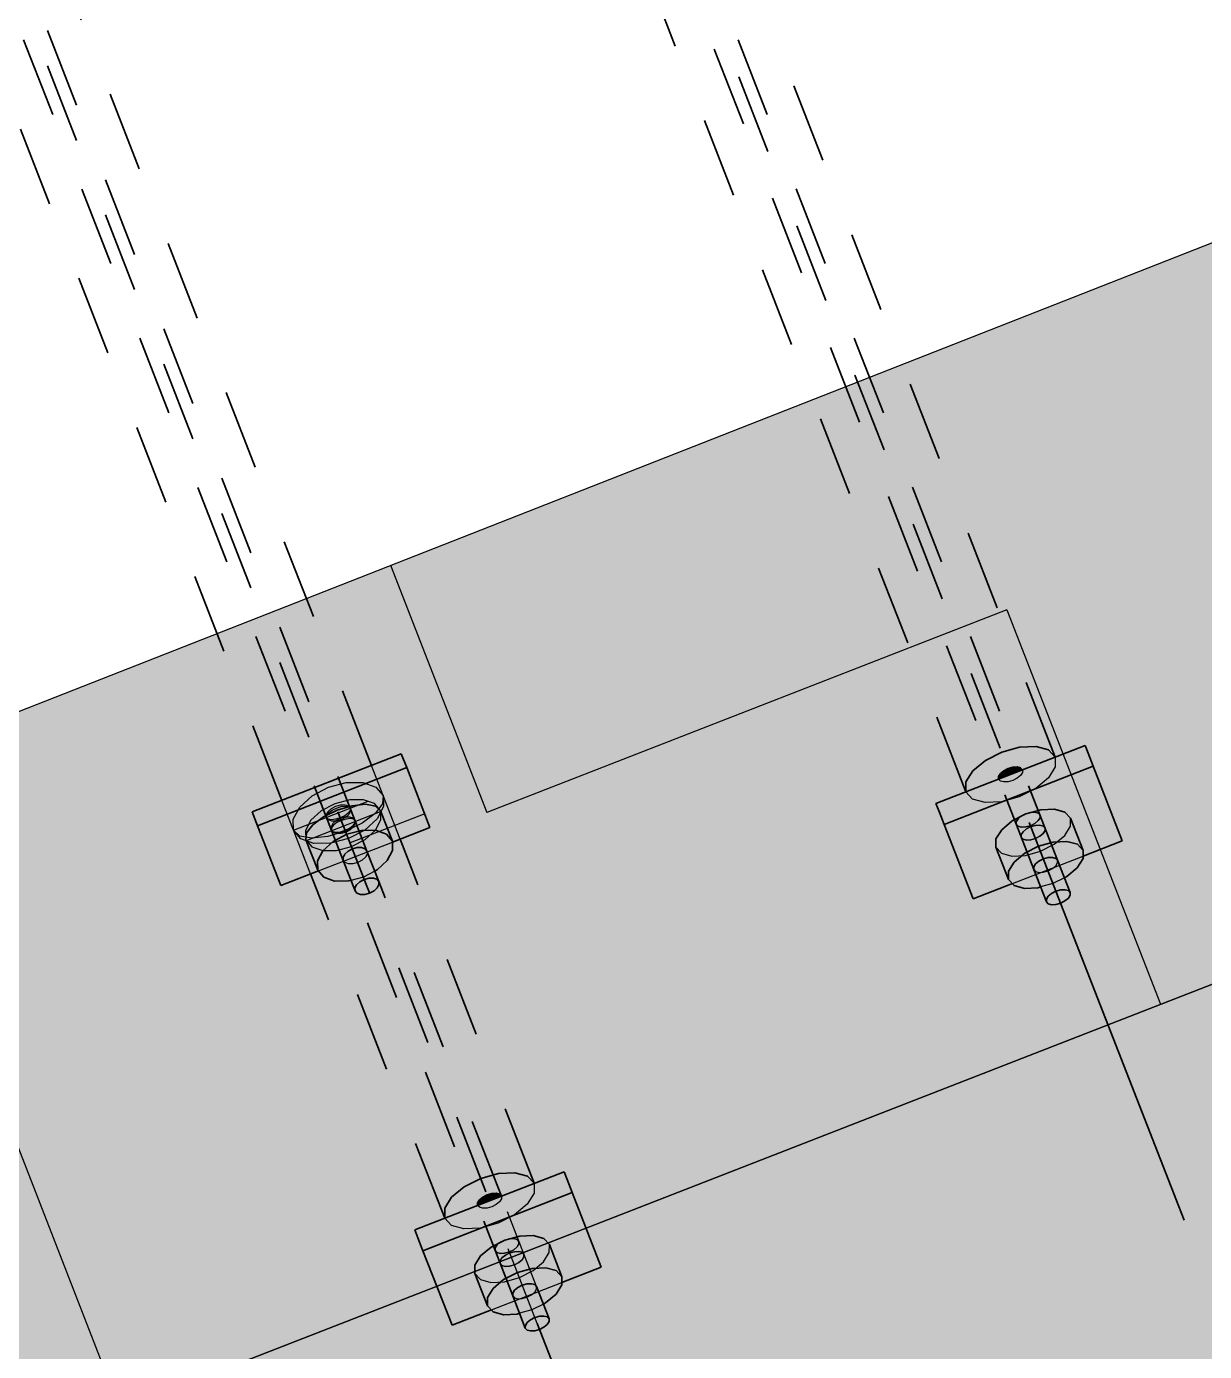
# Model space of a CAD drawing. Header units: metres. Extents: x 2688466 to 2688595, y 1221626 to 1221756.
# Drawn here: x 2688553.091 to 2688554.563, y 1221699.292 to 1221700.947 of the extents above; entities that cross this region are included whole.
import ezdxf

# ---------------------------------------------------------------- set-up
doc = ezdxf.new("R2010")
doc.units = ezdxf.units.M
doc.linetypes.add('AUSGEZOGEN', pattern=[0])
doc.linetypes.add('VERDECKT2_S2', pattern=[0.15, 0.1, -0.05])
for name, color, linetype, lineweight in [('Beton Ansicht', 7, 'AUSGEZOGEN', 35), ('Schnittbeschriftung', 7, 'AUSGEZOGEN', 50), ('Standard', 7, 'AUSGEZOGEN', 13)]:
    doc.layers.add(name, color=color, linetype=linetype, lineweight=lineweight)

msp = doc.modelspace()

# ---------------------------------------------------------------- hatches: boundary and pattern name
at = {"layer": 'Beton Ansicht', "linetype": 'AUSGEZOGEN', "lineweight": 13, "transparency": 33554687}
for color, points in [(6, [(2688554.4179, 1221700.0393), (2688554.414, 1221700.0492), (2688554.2276, 1221699.9766), (2688554.2315, 1221699.9667)]), (6, [(2688553.3732, 1221699.966), (2688553.3799, 1221699.9489), (2688553.5663, 1221700.0215), (2688553.5596, 1221700.0386)]), (6, [(2688554.2315, 1221699.9667), (2688554.2378, 1221699.9505), (2688554.4242, 1221700.0231), (2688554.4179, 1221700.0393)]), (6, [(2688553.3799, 1221699.9489), (2688553.4091, 1221699.874), (2688553.456, 1221699.8923), (2688553.4552, 1221699.8933), (2688553.4405, 1221699.9311), (2688553.4412, 1221699.9398), (2688553.4489, 1221699.9499), (2688553.4624, 1221699.96), (2688553.4796, 1221699.9684), (2688553.498, 1221699.9738), (2688553.5148, 1221699.9756), (2688553.5273, 1221699.9733), (2688553.5337, 1221699.9674), (2688553.5484, 1221699.9295), (2688553.5485, 1221699.9283), (2688553.5954, 1221699.9466), (2688553.5663, 1221700.0215)]), (6, [(2688554.2378, 1221699.9505), (2688554.2741, 1221699.8574), (2688554.3232, 1221699.8765), (2688554.3182, 1221699.8817), (2688554.3025, 1221699.9221), (2688554.3026, 1221699.9324), (2688554.3098, 1221699.9439), (2688554.3229, 1221699.9548), (2688554.34, 1221699.9635), (2688554.3586, 1221699.9687), (2688554.3756, 1221699.9695), (2688554.3887, 1221699.9659), (2688554.3957, 1221699.9584), (2688554.4114, 1221699.918), (2688554.4114, 1221699.9108), (2688554.4604, 1221699.9299), (2688554.4242, 1221700.0231)]), (5, [(2688554.3082, 1221700.014), (2688554.3059, 1221700.0104), (2688554.3071, 1221700.0075), (2688554.3103, 1221700.0088)]), (5, [(2688554.3124, 1221700.0175), (2688554.3082, 1221700.014), (2688554.3103, 1221700.0088), (2688554.3151, 1221700.0107)]), (5, [(2688554.3179, 1221700.0203), (2688554.3124, 1221700.0175), (2688554.3151, 1221700.0107), (2688554.3208, 1221700.0129)]), (5, [(2688554.3239, 1221700.022), (2688554.3179, 1221700.0203), (2688554.3208, 1221700.0129), (2688554.3265, 1221700.0151)]), (5, [(2688554.3293, 1221700.0223), (2688554.3239, 1221700.022), (2688554.3265, 1221700.0151), (2688554.3314, 1221700.017)]), (5, [(2688554.3335, 1221700.0211), (2688554.3293, 1221700.0223), (2688554.3314, 1221700.017), (2688554.3346, 1221700.0182)]), (5, [(2688554.3357, 1221700.0187), (2688554.3335, 1221700.0211), (2688554.3346, 1221700.0182)]), (5, [(2688554.3059, 1221700.0104), (2688554.3059, 1221700.0071), (2688554.3071, 1221700.0075)]), (5, [(2688553.4744, 1221699.9291), (2688553.4914, 1221699.9381), (2688553.4796, 1221699.9684), (2688553.4624, 1221699.96)]), (5, [(2688553.4914, 1221699.9381), (2688553.51, 1221699.943), (2688553.498, 1221699.9738), (2688553.4796, 1221699.9684)]), (5, [(2688553.51, 1221699.943), (2688553.5274, 1221699.9431), (2688553.5148, 1221699.9756), (2688553.498, 1221699.9738)]), (5, [(2688553.5274, 1221699.9431), (2688553.5409, 1221699.9384), (2688553.5273, 1221699.9733), (2688553.5148, 1221699.9756)]), (5, [(2688553.5409, 1221699.9384), (2688553.5484, 1221699.9295), (2688553.5337, 1221699.9674), (2688553.5273, 1221699.9733)]), (5, [(2688554.3386, 1221699.9145), (2688554.3558, 1221699.9232), (2688554.34, 1221699.9635), (2688554.3229, 1221699.9548)]), (5, [(2688554.3558, 1221699.9232), (2688554.3743, 1221699.9284), (2688554.3586, 1221699.9687), (2688554.34, 1221699.9635)]), (5, [(2688554.3743, 1221699.9284), (2688554.3914, 1221699.9292), (2688554.3756, 1221699.9695), (2688554.3586, 1221699.9687)]), (5, [(2688554.3914, 1221699.9292), (2688554.4044, 1221699.9256), (2688554.3887, 1221699.9659), (2688554.3756, 1221699.9695)]), (5, [(2688554.4044, 1221699.9256), (2688554.4114, 1221699.918), (2688554.3957, 1221699.9584), (2688554.3887, 1221699.9659)]), (5, [(2688553.4548, 1221699.9049), (2688553.4615, 1221699.9175), (2688553.4489, 1221699.9499), (2688553.4412, 1221699.9398)]), (5, [(2688553.4615, 1221699.9175), (2688553.4744, 1221699.9291), (2688553.4624, 1221699.96), (2688553.4489, 1221699.9499)]), (5, [(2688554.3255, 1221699.9035), (2688554.3386, 1221699.9145), (2688554.3229, 1221699.9548), (2688554.3098, 1221699.9439)]), (5, [(2688553.4552, 1221699.8933), (2688553.4548, 1221699.9049), (2688553.4412, 1221699.9398), (2688553.4405, 1221699.9311)]), (5, [(2688553.5293, 1221699.8937), (2688553.5421, 1221699.9053), (2688553.5488, 1221699.9179), (2688553.5484, 1221699.9295), (2688553.5409, 1221699.9384), (2688553.5274, 1221699.9431), (2688553.51, 1221699.943), (2688553.4914, 1221699.9381), (2688553.4744, 1221699.9291), (2688553.4615, 1221699.9175), (2688553.4548, 1221699.9049), (2688553.4552, 1221699.8933), (2688553.4628, 1221699.8844), (2688553.4762, 1221699.8797), (2688553.4936, 1221699.8798), (2688553.4967, 1221699.8806), (2688553.4869, 1221699.9056), (2688553.4868, 1221699.9093), (2688553.4889, 1221699.9133), (2688553.493, 1221699.9171), (2688553.4985, 1221699.92), (2688553.5044, 1221699.9215), (2688553.51, 1221699.9216), (2688553.5143, 1221699.92), (2688553.5167, 1221699.9172), (2688553.5265, 1221699.8922)]), (5, [(2688554.3182, 1221699.8817), (2688554.3183, 1221699.892), (2688554.3026, 1221699.9324), (2688554.3025, 1221699.9221)]), (5, [(2688554.3183, 1221699.892), (2688554.3255, 1221699.9035), (2688554.3098, 1221699.9439), (2688554.3026, 1221699.9324)]), (5, [(2688553.5038, 1221699.8752), (2688553.5079, 1221699.8789), (2688553.493, 1221699.9171), (2688553.4889, 1221699.9133)]), (5, [(2688553.5079, 1221699.8789), (2688553.5134, 1221699.8818), (2688553.4985, 1221699.92), (2688553.493, 1221699.9171)]), (5, [(2688553.5134, 1221699.8818), (2688553.5193, 1221699.8834), (2688553.5044, 1221699.9215), (2688553.4985, 1221699.92)]), (5, [(2688553.5193, 1221699.8834), (2688553.5249, 1221699.8834), (2688553.51, 1221699.9216), (2688553.5044, 1221699.9215)]), (5, [(2688553.5249, 1221699.8834), (2688553.5292, 1221699.8819), (2688553.5143, 1221699.92), (2688553.51, 1221699.9216)]), (5, [(2688553.5292, 1221699.8819), (2688553.5316, 1221699.879), (2688553.5167, 1221699.9172), (2688553.5143, 1221699.92)]), (5, [(2688554.391, 1221699.8853), (2688554.4042, 1221699.8962), (2688554.4114, 1221699.9077), (2688554.4114, 1221699.918), (2688554.4044, 1221699.9256), (2688554.3914, 1221699.9292), (2688554.3743, 1221699.9284), (2688554.3558, 1221699.9232), (2688554.3386, 1221699.9145), (2688554.3255, 1221699.9035), (2688554.3183, 1221699.892), (2688554.3182, 1221699.8817), (2688554.3253, 1221699.8742), (2688554.3383, 1221699.8706), (2688554.3554, 1221699.8714), (2688554.3584, 1221699.8723), (2688554.3499, 1221699.8941), (2688554.3499, 1221699.8974), (2688554.3522, 1221699.9011), (2688554.3564, 1221699.9046), (2688554.3619, 1221699.9073), (2688554.3679, 1221699.909), (2688554.3733, 1221699.9093), (2688554.3775, 1221699.9081), (2688554.3797, 1221699.9057), (2688554.3882, 1221699.8839)]), (5, [(2688553.5016, 1221699.8711), (2688553.5038, 1221699.8752), (2688553.4889, 1221699.9133), (2688553.4868, 1221699.9093)]), (5, [(2688553.5018, 1221699.8674), (2688553.5016, 1221699.8711), (2688553.4868, 1221699.9093), (2688553.4869, 1221699.9056)]), (5, [(2688554.3657, 1221699.857), (2688554.368, 1221699.8607), (2688554.3522, 1221699.9011), (2688554.3499, 1221699.8974)]), (5, [(2688554.3656, 1221699.8537), (2688554.3657, 1221699.857), (2688554.3499, 1221699.8974), (2688554.3499, 1221699.8941)]), (5, [(2688554.368, 1221699.8607), (2688554.3722, 1221699.8642), (2688554.3564, 1221699.9046), (2688554.3522, 1221699.9011)]), (5, [(2688554.3722, 1221699.8642), (2688554.3776, 1221699.867), (2688554.3619, 1221699.9073), (2688554.3564, 1221699.9046)]), (5, [(2688554.3776, 1221699.867), (2688554.3836, 1221699.8686), (2688554.3679, 1221699.909), (2688554.3619, 1221699.9073)]), (5, [(2688554.3836, 1221699.8686), (2688554.389, 1221699.8689), (2688554.3733, 1221699.9093), (2688554.3679, 1221699.909)]), (5, [(2688554.389, 1221699.8689), (2688554.3932, 1221699.8678), (2688554.3775, 1221699.9081), (2688554.3733, 1221699.9093)]), (5, [(2688554.3932, 1221699.8678), (2688554.3955, 1221699.8653), (2688554.3797, 1221699.9057), (2688554.3775, 1221699.9081)]), (5, [(2688553.5296, 1221699.8713), (2688553.5317, 1221699.8753), (2688553.5316, 1221699.879), (2688553.5292, 1221699.8819), (2688553.5249, 1221699.8834), (2688553.5193, 1221699.8834), (2688553.5134, 1221699.8818), (2688553.5079, 1221699.8789), (2688553.5038, 1221699.8752), (2688553.5016, 1221699.8711), (2688553.5018, 1221699.8674), (2688553.5042, 1221699.8646), (2688553.5085, 1221699.8631), (2688553.5141, 1221699.8631), (2688553.52, 1221699.8647), (2688553.5255, 1221699.8676)]), (5, [(2688554.3931, 1221699.8584), (2688554.3954, 1221699.8621), (2688554.3955, 1221699.8653), (2688554.3932, 1221699.8678), (2688554.389, 1221699.8689), (2688554.3836, 1221699.8686), (2688554.3776, 1221699.867), (2688554.3722, 1221699.8642), (2688554.368, 1221699.8607), (2688554.3657, 1221699.857), (2688554.3656, 1221699.8537), (2688554.3679, 1221699.8513), (2688554.3721, 1221699.8502), (2688554.3775, 1221699.8504), (2688554.3835, 1221699.8521), (2688554.3889, 1221699.8549)]), (6, [(2688553.7668, 1221699.5067), (2688553.7629, 1221699.5166), (2688553.5765, 1221699.444), (2688553.5804, 1221699.4341)]), (6, [(2688553.5804, 1221699.4341), (2688553.5867, 1221699.4179), (2688553.7731, 1221699.4905), (2688553.7668, 1221699.5067)]), (6, [(2688553.5867, 1221699.4179), (2688553.623, 1221699.3248), (2688553.6721, 1221699.3439), (2688553.6671, 1221699.3491), (2688553.6514, 1221699.3895), (2688553.6515, 1221699.3998), (2688553.6587, 1221699.4113), (2688553.6718, 1221699.4222), (2688553.6889, 1221699.4309), (2688553.7075, 1221699.4361), (2688553.7245, 1221699.4369), (2688553.7376, 1221699.4333), (2688553.7446, 1221699.4258), (2688553.7603, 1221699.3854), (2688553.7603, 1221699.3782), (2688553.8093, 1221699.3973), (2688553.7731, 1221699.4905)]), (5, [(2688553.6613, 1221699.4849), (2688553.6571, 1221699.4814), (2688553.6592, 1221699.4762), (2688553.664, 1221699.4781)]), (5, [(2688553.6668, 1221699.4877), (2688553.6613, 1221699.4849), (2688553.664, 1221699.4781), (2688553.6697, 1221699.4803)]), (5, [(2688553.6727, 1221699.4894), (2688553.6668, 1221699.4877), (2688553.6697, 1221699.4803), (2688553.6754, 1221699.4825)]), (5, [(2688553.6782, 1221699.4897), (2688553.6727, 1221699.4894), (2688553.6754, 1221699.4825), (2688553.6803, 1221699.4844)]), (5, [(2688553.6824, 1221699.4885), (2688553.6782, 1221699.4897), (2688553.6803, 1221699.4844), (2688553.6835, 1221699.4856)]), (5, [(2688553.6846, 1221699.4861), (2688553.6824, 1221699.4885), (2688553.6835, 1221699.4856)]), (5, [(2688553.6571, 1221699.4814), (2688553.6548, 1221699.4778), (2688553.6559, 1221699.4749), (2688553.6592, 1221699.4762)]), (5, [(2688553.6548, 1221699.4778), (2688553.6548, 1221699.4745), (2688553.6559, 1221699.4749)]), (5, [(2688553.7047, 1221699.3906), (2688553.7232, 1221699.3958), (2688553.7075, 1221699.4361), (2688553.6889, 1221699.4309)]), (5, [(2688553.7232, 1221699.3958), (2688553.7403, 1221699.3966), (2688553.7245, 1221699.4369), (2688553.7075, 1221699.4361)]), (5, [(2688553.7403, 1221699.3966), (2688553.7533, 1221699.393), (2688553.7376, 1221699.4333), (2688553.7245, 1221699.4369)]), (5, [(2688553.6744, 1221699.3709), (2688553.6875, 1221699.3819), (2688553.6718, 1221699.4222), (2688553.6587, 1221699.4113)]), (5, [(2688553.6875, 1221699.3819), (2688553.7047, 1221699.3906), (2688553.6889, 1221699.4309), (2688553.6718, 1221699.4222)]), (5, [(2688553.7533, 1221699.393), (2688553.7603, 1221699.3854), (2688553.7446, 1221699.4258), (2688553.7376, 1221699.4333)]), (5, [(2688553.6672, 1221699.3594), (2688553.6744, 1221699.3709), (2688553.6587, 1221699.4113), (2688553.6515, 1221699.3998)]), (5, [(2688553.6671, 1221699.3491), (2688553.6672, 1221699.3594), (2688553.6515, 1221699.3998), (2688553.6514, 1221699.3895)]), (5, [(2688553.7399, 1221699.3527), (2688553.7531, 1221699.3636), (2688553.7602, 1221699.3751), (2688553.7603, 1221699.3854), (2688553.7533, 1221699.393), (2688553.7403, 1221699.3966), (2688553.7232, 1221699.3958), (2688553.7047, 1221699.3906), (2688553.6875, 1221699.3819), (2688553.6744, 1221699.3709), (2688553.6672, 1221699.3594), (2688553.6671, 1221699.3491), (2688553.6742, 1221699.3416), (2688553.6872, 1221699.338), (2688553.7043, 1221699.3388), (2688553.7073, 1221699.3397), (2688553.6988, 1221699.3615), (2688553.6988, 1221699.3648), (2688553.7011, 1221699.3685), (2688553.7053, 1221699.372), (2688553.7108, 1221699.3747), (2688553.7168, 1221699.3764), (2688553.7222, 1221699.3767), (2688553.7264, 1221699.3755), (2688553.7286, 1221699.3731), (2688553.7371, 1221699.3513)]), (5, [(2688553.7146, 1221699.3244), (2688553.7168, 1221699.3281), (2688553.7011, 1221699.3685), (2688553.6988, 1221699.3648)]), (5, [(2688553.7168, 1221699.3281), (2688553.7211, 1221699.3316), (2688553.7053, 1221699.372), (2688553.7011, 1221699.3685)]), (5, [(2688553.7211, 1221699.3316), (2688553.7265, 1221699.3344), (2688553.7108, 1221699.3747), (2688553.7053, 1221699.372)]), (5, [(2688553.7265, 1221699.3344), (2688553.7325, 1221699.336), (2688553.7168, 1221699.3764), (2688553.7108, 1221699.3747)]), (5, [(2688553.7325, 1221699.336), (2688553.7379, 1221699.3363), (2688553.7222, 1221699.3767), (2688553.7168, 1221699.3764)]), (5, [(2688553.7379, 1221699.3363), (2688553.7421, 1221699.3352), (2688553.7264, 1221699.3755), (2688553.7222, 1221699.3767)]), (5, [(2688553.7421, 1221699.3352), (2688553.7444, 1221699.3327), (2688553.7286, 1221699.3731), (2688553.7264, 1221699.3755)]), (5, [(2688553.7145, 1221699.3211), (2688553.7146, 1221699.3244), (2688553.6988, 1221699.3648), (2688553.6988, 1221699.3615)]), (5, [(2688553.742, 1221699.3258), (2688553.7443, 1221699.3295), (2688553.7444, 1221699.3327), (2688553.7421, 1221699.3352), (2688553.7379, 1221699.3363), (2688553.7325, 1221699.336), (2688553.7265, 1221699.3344), (2688553.7211, 1221699.3316), (2688553.7168, 1221699.3281), (2688553.7146, 1221699.3244), (2688553.7145, 1221699.3211), (2688553.7168, 1221699.3187), (2688553.721, 1221699.3176), (2688553.7264, 1221699.3178), (2688553.7323, 1221699.3195), (2688553.7378, 1221699.3223)])]:
    msp.add_hatch(color=color, dxfattribs=at).paths.add_polyline_path(points)
at = {"layer": 'Standard', "linetype": 'AUSGEZOGEN', "lineweight": 13, "transparency": 33554559}
h = msp.add_hatch(color=7, dxfattribs=at)
h.set_gradient(color1=(140, 255, 140), color2=(140, 255, 140), one_color=1)
h.paths.add_polyline_path([(2688556.6801, 1221701.5129), (2688556.0548, 1221701.2597), (2688551.9919, 1221699.6639), (2688551.4983, 1221699.4705), (2688548.6365, 1221698.3814), (2688546.3199, 1221697.5047), (2688546.049, 1221697.4036), (2688543.6358, 1221696.4948), (2688543.975, 1221695.6237), (2688560.9653, 1221702.2407), (2688560.639, 1221703.0785)], flags=0)
at = {"layer": 'Standard', "linetype": 'AUSGEZOGEN', "lineweight": 25, "transparency": 33554687}
h = msp.add_hatch(dxfattribs=at)
h.set_pattern_fill('MUSTER', scale=0.6975, angle=201.28, style=0, pattern_type=2)
h.set_pattern_definition([(201.28, (2688527.2504, 1221729.3488), (-0.396802, -0.903084), [0.6975, -0.6975]), (291.28, (2688527.2504, 1221729.3488), (0.903084, -0.396802), [0.6975, -0.6975])])
h.paths.add_polyline_path([(2688556.0548, 1221701.2597), (2688551.9919, 1221699.6639), (2688551.4983, 1221699.4705), (2688548.6365, 1221698.3814), (2688546.3199, 1221697.5047), (2688546.049, 1221697.4036), (2688543.6358, 1221696.4948), (2688543.975, 1221695.6237), (2688560.9653, 1221702.2407), (2688560.639, 1221703.0785), (2688556.6801, 1221701.5129)], flags=0)
at = {"layer": 'Standard', "linetype": 'AUSGEZOGEN', "lineweight": 13, "transparency": 33554559}
h = msp.add_hatch(color=7, dxfattribs=at)
h.set_gradient(color1=(199, 199, 199), color2=(199, 199, 199), one_color=1)
h.paths.add_polyline_path([(2688555.2868, 1221693.8585), (2688555.5198, 1221693.9492), (2688554.4129, 1221696.7913), (2688561.9452, 1221699.7248), (2688560.9653, 1221702.2407), (2688546.1183, 1221696.4584), (2688547.4735, 1221692.9785), (2688548.6987, 1221693.1392), (2688548.7606, 1221692.9802), (2688554.7243, 1221695.3028)], flags=0)

# ---------------------------------------------------------------- linework, layer by layer
at = {"layer": 'Beton Ansicht', "linetype": 'VERDECKT2_S2', "lineweight": 35, "transparency": 33554687}
for p, q in [((2688554.3805, 1221699.8595), (2688552.4242, 1221704.8827)), ((2688554.3767, 1221700.0347), (2688552.491, 1221704.8766)), ((2688554.3499, 1221699.8941), (2688552.4202, 1221704.849)), ((2688554.3797, 1221699.9057), (2688552.45, 1221704.8606)), ((2688554.2649, 1221699.9911), (2688552.3792, 1221704.833)), ((2688553.5167, 1221699.8732), (2688551.6849, 1221704.5767)), ((2688553.5223, 1221700.024), (2688551.7533, 1221704.5664)), ((2688553.5167, 1221699.9172), (2688551.7123, 1221704.5505)), ((2688553.4869, 1221699.9056), (2688551.6825, 1221704.5389)), ((2688553.4105, 1221699.9805), (2688551.6415, 1221704.5229)), ((2688553.7256, 1221699.5021), (2688553.5581, 1221699.9321)), ((2688553.6138, 1221699.4585), (2688553.4463, 1221699.8886)), ((2688553.6988, 1221699.3615), (2688553.5018, 1221699.8674)), ((2688553.6653, 1221699.4916), (2688553.5167, 1221699.8732)), ((2688553.6846, 1221699.4861), (2688553.5316, 1221699.879))]:
    msp.add_line(p, q, dxfattribs=at)
at = {"layer": 'Beton Ansicht', "linetype": 'AUSGEZOGEN', "lineweight": 35, "transparency": 33554687}
for p, q in [((2688554.2276, 1221699.9766), (2688554.414, 1221700.0492)), ((2688554.3099, 1221700.0408), (2688554.3322, 1221700.047)), ((2688554.3322, 1221700.047), (2688554.3527, 1221700.048)), ((2688554.3527, 1221700.048), (2688554.3683, 1221700.0437)), ((2688554.4179, 1221700.0393), (2688554.414, 1221700.0492)), ((2688553.3732, 1221699.966), (2688553.5596, 1221700.0386)), ((2688553.5596, 1221700.0386), (2688553.5663, 1221700.0215)), ((2688554.2736, 1221700.0173), (2688554.2894, 1221700.0304)), ((2688554.2894, 1221700.0304), (2688554.3099, 1221700.0408)), ((2688554.3683, 1221700.0437), (2688554.3767, 1221700.0347)), ((2688554.4179, 1221700.0393), (2688554.4242, 1221700.0231)), ((2688553.5663, 1221700.0215), (2688553.3799, 1221699.9489)), ((2688553.5954, 1221699.9466), (2688553.5663, 1221700.0215)), ((2688554.4242, 1221700.0231), (2688554.2378, 1221699.9505)), ((2688554.265, 1221700.0035), (2688554.2736, 1221700.0173)), ((2688554.3059, 1221700.0104), (2688554.3082, 1221700.014)), ((2688554.3082, 1221700.014), (2688554.3124, 1221700.0175)), ((2688554.3124, 1221700.0175), (2688554.3179, 1221700.0203)), ((2688554.3179, 1221700.0203), (2688554.3239, 1221700.022)), ((2688554.3239, 1221700.022), (2688554.3293, 1221700.0223)), ((2688554.3293, 1221700.0223), (2688554.3335, 1221700.0211)), ((2688554.3335, 1221700.0211), (2688554.3357, 1221700.0187)), ((2688554.4604, 1221699.9299), (2688554.4242, 1221700.0231)), ((2688554.2649, 1221699.9911), (2688554.265, 1221700.0035)), ((2688554.3059, 1221700.0071), (2688554.3059, 1221700.0104)), ((2688553.3732, 1221699.966), (2688553.3799, 1221699.9489)), ((2688553.4796, 1221699.9684), (2688553.4624, 1221699.96)), ((2688553.498, 1221699.9738), (2688553.4796, 1221699.9684)), ((2688553.5148, 1221699.9756), (2688553.498, 1221699.9738)), ((2688553.5273, 1221699.9733), (2688553.5148, 1221699.9756)), ((2688553.5337, 1221699.9674), (2688553.5273, 1221699.9733)), ((2688553.5337, 1221699.9674), (2688553.5484, 1221699.9295)), ((2688554.2276, 1221699.9766), (2688554.2315, 1221699.9667)), ((2688554.2315, 1221699.9667), (2688554.2378, 1221699.9505)), ((2688554.34, 1221699.9635), (2688554.3229, 1221699.9548)), ((2688554.3586, 1221699.9687), (2688554.34, 1221699.9635)), ((2688554.3756, 1221699.9695), (2688554.3586, 1221699.9687)), ((2688554.3887, 1221699.9659), (2688554.3756, 1221699.9695)), ((2688554.3957, 1221699.9584), (2688554.3887, 1221699.9659)), ((2688553.3799, 1221699.9489), (2688553.4091, 1221699.874)), ((2688553.4489, 1221699.9499), (2688553.4412, 1221699.9398)), ((2688553.4624, 1221699.96), (2688553.4489, 1221699.9499)), ((2688553.5485, 1221699.9283), (2688553.5954, 1221699.9466)), ((2688554.2378, 1221699.9505), (2688554.2741, 1221699.8574)), ((2688554.3229, 1221699.9548), (2688554.3098, 1221699.9439)), ((2688554.3957, 1221699.9584), (2688554.4114, 1221699.918)), ((2688553.4412, 1221699.9398), (2688553.4405, 1221699.9311)), ((2688553.4405, 1221699.9311), (2688553.4552, 1221699.8933)), ((2688553.4744, 1221699.9291), (2688553.4914, 1221699.9381)), ((2688553.4914, 1221699.9381), (2688553.51, 1221699.943)), ((2688553.51, 1221699.943), (2688553.5274, 1221699.9431)), ((2688553.5274, 1221699.9431), (2688553.5409, 1221699.9384)), ((2688553.5409, 1221699.9384), (2688553.5484, 1221699.9295)), ((2688554.3026, 1221699.9324), (2688554.3025, 1221699.9221)), ((2688554.3098, 1221699.9439), (2688554.3026, 1221699.9324)), ((2688553.4548, 1221699.9049), (2688553.4615, 1221699.9175)), ((2688553.4615, 1221699.9175), (2688553.4744, 1221699.9291)), ((2688553.4889, 1221699.9133), (2688553.493, 1221699.9171)), ((2688553.493, 1221699.9171), (2688553.4985, 1221699.92)), ((2688553.4985, 1221699.92), (2688553.5044, 1221699.9215)), ((2688553.5044, 1221699.9215), (2688553.51, 1221699.9216)), ((2688553.51, 1221699.9216), (2688553.5143, 1221699.92)), ((2688553.5143, 1221699.92), (2688553.5167, 1221699.9172)), ((2688553.5316, 1221699.879), (2688553.5167, 1221699.9172)), ((2688553.5488, 1221699.9179), (2688553.5421, 1221699.9053)), ((2688553.5484, 1221699.9295), (2688553.5488, 1221699.9179)), ((2688554.3025, 1221699.9221), (2688554.3182, 1221699.8817)), ((2688554.3255, 1221699.9035), (2688554.3386, 1221699.9145)), ((2688554.3386, 1221699.9145), (2688554.3558, 1221699.9232)), ((2688554.3558, 1221699.9232), (2688554.3743, 1221699.9284)), ((2688554.3743, 1221699.9284), (2688554.3914, 1221699.9292)), ((2688554.3914, 1221699.9292), (2688554.4044, 1221699.9256)), ((2688554.4044, 1221699.9256), (2688554.4114, 1221699.918)), ((2688554.4114, 1221699.9108), (2688554.4604, 1221699.9299)), ((2688554.4114, 1221699.918), (2688554.4114, 1221699.9077)), ((2688553.4552, 1221699.8933), (2688553.4548, 1221699.9049)), ((2688553.4868, 1221699.9093), (2688553.4889, 1221699.9133)), ((2688553.4869, 1221699.9056), (2688553.4868, 1221699.9093)), ((2688553.5018, 1221699.8674), (2688553.4869, 1221699.9056)), ((2688553.5421, 1221699.9053), (2688553.5293, 1221699.8937)), ((2688554.3183, 1221699.892), (2688554.3255, 1221699.9035)), ((2688554.3522, 1221699.9011), (2688554.3499, 1221699.8974)), ((2688554.3499, 1221699.8974), (2688554.3499, 1221699.8941)), ((2688554.3564, 1221699.9046), (2688554.3522, 1221699.9011)), ((2688554.3619, 1221699.9073), (2688554.3564, 1221699.9046)), ((2688554.3679, 1221699.909), (2688554.3619, 1221699.9073)), ((2688554.3733, 1221699.9093), (2688554.3679, 1221699.909)), ((2688554.3775, 1221699.9081), (2688554.3733, 1221699.9093)), ((2688554.3797, 1221699.9057), (2688554.3775, 1221699.9081)), ((2688554.3955, 1221699.8653), (2688554.3797, 1221699.9057)), ((2688554.4114, 1221699.9077), (2688554.4042, 1221699.8962)), ((2688553.4091, 1221699.874), (2688553.456, 1221699.8923)), ((2688553.4628, 1221699.8844), (2688553.4552, 1221699.8933)), ((2688553.4762, 1221699.8797), (2688553.4628, 1221699.8844)), ((2688553.4967, 1221699.8806), (2688553.4936, 1221699.8798)), ((2688553.5079, 1221699.8789), (2688553.5134, 1221699.8818)), ((2688553.5134, 1221699.8818), (2688553.5193, 1221699.8834)), ((2688553.5193, 1221699.8834), (2688553.5249, 1221699.8834)), ((2688553.5249, 1221699.8834), (2688553.5292, 1221699.8819)), ((2688553.5293, 1221699.8937), (2688553.5265, 1221699.8922)), ((2688553.5292, 1221699.8819), (2688553.5316, 1221699.879)), ((2688554.3182, 1221699.8817), (2688554.3183, 1221699.892)), ((2688554.3253, 1221699.8742), (2688554.3182, 1221699.8817)), ((2688554.3656, 1221699.8537), (2688554.3499, 1221699.8941)), ((2688554.391, 1221699.8853), (2688554.3882, 1221699.8839)), ((2688554.4042, 1221699.8962), (2688554.391, 1221699.8853)), ((2688553.4936, 1221699.8798), (2688553.4762, 1221699.8797)), ((2688553.5016, 1221699.8711), (2688553.5038, 1221699.8752)), ((2688553.5018, 1221699.8674), (2688553.5016, 1221699.8711)), ((2688553.5042, 1221699.8646), (2688553.5018, 1221699.8674)), ((2688553.5038, 1221699.8752), (2688553.5079, 1221699.8789)), ((2688553.5085, 1221699.8631), (2688553.5042, 1221699.8646)), ((2688553.52, 1221699.8647), (2688553.5141, 1221699.8631)), ((2688553.5255, 1221699.8676), (2688553.52, 1221699.8647)), ((2688553.5296, 1221699.8713), (2688553.5255, 1221699.8676)), ((2688553.5317, 1221699.8753), (2688553.5296, 1221699.8713)), ((2688553.5316, 1221699.879), (2688553.5317, 1221699.8753)), ((2688554.2741, 1221699.8574), (2688554.3232, 1221699.8765)), ((2688554.3383, 1221699.8706), (2688554.3253, 1221699.8742)), ((2688554.3554, 1221699.8714), (2688554.3383, 1221699.8706)), ((2688554.3584, 1221699.8723), (2688554.3554, 1221699.8714)), ((2688554.368, 1221699.8607), (2688554.3722, 1221699.8642)), ((2688554.3722, 1221699.8642), (2688554.3776, 1221699.867)), ((2688554.3776, 1221699.867), (2688554.3836, 1221699.8686)), ((2688554.3836, 1221699.8686), (2688554.389, 1221699.8689)), ((2688554.389, 1221699.8689), (2688554.3932, 1221699.8678)), ((2688554.3932, 1221699.8678), (2688554.3955, 1221699.8653)), ((2688554.3955, 1221699.8653), (2688554.3954, 1221699.8621)), ((2688553.5141, 1221699.8631), (2688553.5085, 1221699.8631)), ((2688554.3656, 1221699.8537), (2688554.3657, 1221699.857)), ((2688554.3679, 1221699.8513), (2688554.3656, 1221699.8537)), ((2688554.3657, 1221699.857), (2688554.368, 1221699.8607)), ((2688554.3721, 1221699.8502), (2688554.3679, 1221699.8513)), ((2688554.3775, 1221699.8504), (2688554.3721, 1221699.8502)), ((2688554.3835, 1221699.8521), (2688554.3775, 1221699.8504)), ((2688554.5377, 1221699.456), (2688554.3805, 1221699.8595)), ((2688554.3889, 1221699.8549), (2688554.3835, 1221699.8521)), ((2688554.3931, 1221699.8584), (2688554.3889, 1221699.8549)), ((2688554.3954, 1221699.8621), (2688554.3931, 1221699.8584)), ((2688553.5765, 1221699.444), (2688553.7629, 1221699.5166)), ((2688553.7668, 1221699.5067), (2688553.7629, 1221699.5166)), ((2688553.6383, 1221699.4978), (2688553.6588, 1221699.5082)), ((2688553.6588, 1221699.5082), (2688553.6811, 1221699.5144)), ((2688553.6811, 1221699.5144), (2688553.7016, 1221699.5154)), ((2688553.7016, 1221699.5154), (2688553.7172, 1221699.5111)), ((2688553.7172, 1221699.5111), (2688553.7256, 1221699.5021)), ((2688553.7668, 1221699.5067), (2688553.7731, 1221699.4905)), ((2688553.7731, 1221699.4905), (2688553.5867, 1221699.4179)), ((2688553.6139, 1221699.4709), (2688553.6225, 1221699.4847)), ((2688553.6225, 1221699.4847), (2688553.6383, 1221699.4978)), ((2688553.6571, 1221699.4814), (2688553.6613, 1221699.4849)), ((2688553.6613, 1221699.4849), (2688553.6668, 1221699.4877)), ((2688553.6668, 1221699.4877), (2688553.6727, 1221699.4894)), ((2688553.6727, 1221699.4894), (2688553.6782, 1221699.4897)), ((2688553.6782, 1221699.4897), (2688553.6824, 1221699.4885)), ((2688553.6824, 1221699.4885), (2688553.6846, 1221699.4861)), ((2688553.8093, 1221699.3973), (2688553.7731, 1221699.4905)), ((2688553.6138, 1221699.4585), (2688553.6139, 1221699.4709)), ((2688553.6548, 1221699.4778), (2688553.6571, 1221699.4814)), ((2688553.6548, 1221699.4745), (2688553.6548, 1221699.4778)), ((2688553.5765, 1221699.444), (2688553.5804, 1221699.4341)), ((2688553.5804, 1221699.4341), (2688553.5867, 1221699.4179)), ((2688553.7075, 1221699.4361), (2688553.6889, 1221699.4309)), ((2688553.7245, 1221699.4369), (2688553.7075, 1221699.4361)), ((2688553.7376, 1221699.4333), (2688553.7245, 1221699.4369)), ((2688553.5867, 1221699.4179), (2688553.623, 1221699.3248)), ((2688553.6718, 1221699.4222), (2688553.6587, 1221699.4113)), ((2688553.6889, 1221699.4309), (2688553.6718, 1221699.4222)), ((2688553.7446, 1221699.4258), (2688553.7376, 1221699.4333)), ((2688553.7446, 1221699.4258), (2688553.7603, 1221699.3854)), ((2688553.6587, 1221699.4113), (2688553.6515, 1221699.3998)), ((2688553.6515, 1221699.3998), (2688553.6514, 1221699.3895)), ((2688553.6514, 1221699.3895), (2688553.6671, 1221699.3491)), ((2688553.6875, 1221699.3819), (2688553.7047, 1221699.3906)), ((2688553.7047, 1221699.3906), (2688553.7232, 1221699.3958)), ((2688553.7232, 1221699.3958), (2688553.7403, 1221699.3966)), ((2688553.7403, 1221699.3966), (2688553.7533, 1221699.393)), ((2688553.7533, 1221699.393), (2688553.7603, 1221699.3854)), ((2688553.7603, 1221699.3854), (2688553.7602, 1221699.3751)), ((2688553.7603, 1221699.3782), (2688553.8093, 1221699.3973)), ((2688553.6672, 1221699.3594), (2688553.6744, 1221699.3709)), ((2688553.6744, 1221699.3709), (2688553.6875, 1221699.3819)), ((2688553.7011, 1221699.3685), (2688553.6988, 1221699.3648)), ((2688553.7053, 1221699.372), (2688553.7011, 1221699.3685)), ((2688553.7108, 1221699.3747), (2688553.7053, 1221699.372)), ((2688553.7168, 1221699.3764), (2688553.7108, 1221699.3747)), ((2688553.7222, 1221699.3767), (2688553.7168, 1221699.3764)), ((2688553.7264, 1221699.3755), (2688553.7222, 1221699.3767)), ((2688553.7286, 1221699.3731), (2688553.7264, 1221699.3755)), ((2688553.7444, 1221699.3327), (2688553.7286, 1221699.3731)), ((2688553.7602, 1221699.3751), (2688553.7531, 1221699.3636)), ((2688553.6671, 1221699.3491), (2688553.6672, 1221699.3594)), ((2688553.6988, 1221699.3648), (2688553.6988, 1221699.3615)), ((2688553.7145, 1221699.3211), (2688553.6988, 1221699.3615)), ((2688553.7399, 1221699.3527), (2688553.7371, 1221699.3513)), ((2688553.7531, 1221699.3636), (2688553.7399, 1221699.3527)), ((2688553.623, 1221699.3248), (2688553.6721, 1221699.3439)), ((2688553.6742, 1221699.3416), (2688553.6671, 1221699.3491)), ((2688553.6872, 1221699.338), (2688553.6742, 1221699.3416)), ((2688553.7043, 1221699.3388), (2688553.6872, 1221699.338)), ((2688553.7073, 1221699.3397), (2688553.7043, 1221699.3388)), ((2688553.7211, 1221699.3316), (2688553.7265, 1221699.3344)), ((2688553.7265, 1221699.3344), (2688553.7325, 1221699.336)), ((2688553.7325, 1221699.336), (2688553.7379, 1221699.3363)), ((2688553.7379, 1221699.3363), (2688553.7421, 1221699.3352)), ((2688553.7421, 1221699.3352), (2688553.7444, 1221699.3327)), ((2688553.7145, 1221699.3211), (2688553.7146, 1221699.3244)), ((2688553.7168, 1221699.3187), (2688553.7145, 1221699.3211)), ((2688553.7146, 1221699.3244), (2688553.7168, 1221699.3281)), ((2688553.7168, 1221699.3281), (2688553.7211, 1221699.3316)), ((2688553.721, 1221699.3176), (2688553.7168, 1221699.3187)), ((2688553.7264, 1221699.3178), (2688553.721, 1221699.3176)), ((2688553.7323, 1221699.3195), (2688553.7264, 1221699.3178)), ((2688553.8866, 1221698.9234), (2688553.7294, 1221699.3269)), ((2688553.7378, 1221699.3223), (2688553.7323, 1221699.3195)), ((2688553.742, 1221699.3258), (2688553.7378, 1221699.3223)), ((2688553.7443, 1221699.3295), (2688553.742, 1221699.3258)), ((2688553.7444, 1221699.3327), (2688553.7443, 1221699.3295))]:
    msp.add_line(p, q, dxfattribs=at)
at = {"layer": 'Beton Ansicht', "linetype": 'VERDECKT2_S2', "lineweight": 25, "transparency": 33554687}
for p, q in [((2688554.3767, 1221700.0347), (2688554.3766, 1221700.0223)), ((2688553.5369, 1221699.9866), (2688553.5223, 1221700.024)), ((2688554.3357, 1221700.0154), (2688554.3334, 1221700.0117)), ((2688554.3357, 1221700.0187), (2688554.3357, 1221700.0154)), ((2688554.3766, 1221700.0223), (2688554.3681, 1221700.0085)), ((2688553.4481, 1221699.9861), (2688553.4685, 1221699.9969)), ((2688553.4685, 1221699.9969), (2688553.4909, 1221700.0028)), ((2688553.4909, 1221700.0028), (2688553.5117, 1221700.0029)), ((2688553.5117, 1221700.0029), (2688553.5279, 1221699.9972)), ((2688553.5279, 1221699.9972), (2688553.5369, 1221699.9866)), ((2688554.3082, 1221700.0047), (2688554.3059, 1221700.0071)), ((2688554.3123, 1221700.0035), (2688554.3082, 1221700.0047)), ((2688554.3178, 1221700.0038), (2688554.3123, 1221700.0035)), ((2688554.3237, 1221700.0054), (2688554.3178, 1221700.0038)), ((2688554.3292, 1221700.0082), (2688554.3237, 1221700.0054)), ((2688554.3334, 1221700.0117), (2688554.3292, 1221700.0082)), ((2688554.3681, 1221700.0085), (2688554.3523, 1221699.9954)), ((2688553.4251, 1221699.9431), (2688553.4105, 1221699.9805)), ((2688553.4251, 1221699.9431), (2688553.5369, 1221699.9866)), ((2688553.4326, 1221699.9721), (2688553.4481, 1221699.9861)), ((2688553.4952, 1221699.9812), (2688553.4765, 1221699.9763)), ((2688553.5125, 1221699.9813), (2688553.4952, 1221699.9812)), ((2688553.526, 1221699.9766), (2688553.5125, 1221699.9813)), ((2688553.5369, 1221699.9866), (2688553.5361, 1221699.9762)), ((2688553.5369, 1221699.9866), (2688553.5374, 1221699.9727)), ((2688553.5581, 1221699.9321), (2688553.5369, 1221699.9866)), ((2688554.2733, 1221699.9821), (2688554.2649, 1221699.9911)), ((2688554.289, 1221699.9777), (2688554.2733, 1221699.9821)), ((2688554.3317, 1221699.9849), (2688554.3095, 1221699.9787)), ((2688554.3523, 1221699.9954), (2688554.3317, 1221699.9849)), ((2688553.5888, 1221699.9637), (2688553.4024, 1221699.8911)), ((2688553.4246, 1221699.957), (2688553.4326, 1221699.9721)), ((2688553.4411, 1221699.9305), (2688553.5336, 1221699.9665)), ((2688553.4595, 1221699.9673), (2688553.4467, 1221699.9556)), ((2688553.4765, 1221699.9763), (2688553.4595, 1221699.9673)), ((2688553.466, 1221699.9627), (2688553.4681, 1221699.9668)), ((2688553.4663, 1221699.9618), (2688553.4688, 1221699.965)), ((2688553.4681, 1221699.9668), (2688553.4722, 1221699.9705)), ((2688553.4688, 1221699.965), (2688553.4731, 1221699.9683)), ((2688553.4722, 1221699.9705), (2688553.4777, 1221699.9734)), ((2688553.4731, 1221699.9683), (2688553.4786, 1221699.9709)), ((2688553.4777, 1221699.9734), (2688553.4836, 1221699.975)), ((2688553.4786, 1221699.9709), (2688553.4845, 1221699.9727)), ((2688553.4836, 1221699.975), (2688553.4892, 1221699.975)), ((2688553.4845, 1221699.9727), (2688553.4899, 1221699.9733)), ((2688553.4932, 1221699.9646), (2688553.4889, 1221699.9614)), ((2688553.4892, 1221699.975), (2688553.4935, 1221699.9735)), ((2688553.4899, 1221699.9733), (2688553.4939, 1221699.9725)), ((2688553.4957, 1221699.9679), (2688553.4932, 1221699.9646)), ((2688553.4935, 1221699.9735), (2688553.4959, 1221699.9706)), ((2688553.4939, 1221699.9725), (2688553.4959, 1221699.9706)), ((2688553.4961, 1221699.9669), (2688553.4939, 1221699.9629)), ((2688553.4959, 1221699.9706), (2688553.4957, 1221699.9679)), ((2688553.4959, 1221699.9706), (2688553.4961, 1221699.9669)), ((2688553.5269, 1221699.964), (2688553.5106, 1221699.952)), ((2688553.5335, 1221699.9677), (2688553.526, 1221699.9766)), ((2688553.5361, 1221699.9762), (2688553.5269, 1221699.964)), ((2688553.5374, 1221699.9727), (2688553.5294, 1221699.9576)), ((2688553.534, 1221699.9561), (2688553.5335, 1221699.9677)), ((2688553.5335, 1221699.9677), (2688553.5337, 1221699.9674)), ((2688553.5336, 1221699.9665), (2688553.5337, 1221699.9674)), ((2688554.3095, 1221699.9787), (2688554.289, 1221699.9777)), ((2688554.3399, 1221699.9638), (2688554.3344, 1221699.961)), ((2688554.3344, 1221699.961), (2688554.3399, 1221699.9638)), ((2688554.3459, 1221699.9655), (2688554.3399, 1221699.9638)), ((2688554.3399, 1221699.9638), (2688554.3459, 1221699.9655)), ((2688554.3513, 1221699.9658), (2688554.3459, 1221699.9655)), ((2688554.3459, 1221699.9655), (2688554.3513, 1221699.9658)), ((2688554.3555, 1221699.9646), (2688554.3513, 1221699.9658)), ((2688554.3513, 1221699.9658), (2688554.3555, 1221699.9646)), ((2688554.3577, 1221699.9622), (2688554.3555, 1221699.9646)), ((2688554.3555, 1221699.9646), (2688554.3577, 1221699.9622)), ((2688553.4251, 1221699.9431), (2688553.4246, 1221699.957)), ((2688553.4467, 1221699.9556), (2688553.4399, 1221699.943)), ((2688553.4661, 1221699.959), (2688553.466, 1221699.9627)), ((2688553.4661, 1221699.959), (2688553.4663, 1221699.9618)), ((2688553.4685, 1221699.9562), (2688553.4661, 1221699.959)), ((2688553.4681, 1221699.9571), (2688553.4661, 1221699.959)), ((2688553.4722, 1221699.9564), (2688553.4681, 1221699.9571)), ((2688553.4728, 1221699.9547), (2688553.4685, 1221699.9562)), ((2688553.4741, 1221699.9515), (2688553.4719, 1221699.9475)), ((2688553.4719, 1221699.9475), (2688553.472, 1221699.9438)), ((2688553.4775, 1221699.957), (2688553.4722, 1221699.9564)), ((2688553.4748, 1221699.9495), (2688553.4724, 1221699.9462)), ((2688553.4784, 1221699.9547), (2688553.4728, 1221699.9547)), ((2688553.4782, 1221699.9552), (2688553.4741, 1221699.9515)), ((2688553.4792, 1221699.9527), (2688553.4748, 1221699.9495)), ((2688553.4834, 1221699.9587), (2688553.4775, 1221699.957)), ((2688553.4836, 1221699.9581), (2688553.4782, 1221699.9552)), ((2688553.4843, 1221699.9563), (2688553.4784, 1221699.9547)), ((2688553.4847, 1221699.9554), (2688553.4792, 1221699.9527)), ((2688553.4889, 1221699.9614), (2688553.4834, 1221699.9587)), ((2688553.4896, 1221699.9597), (2688553.4836, 1221699.9581)), ((2688553.4898, 1221699.9592), (2688553.4843, 1221699.9563)), ((2688553.4906, 1221699.9571), (2688553.4847, 1221699.9554)), ((2688553.4951, 1221699.9597), (2688553.4896, 1221699.9597)), ((2688553.4939, 1221699.9629), (2688553.4898, 1221699.9592)), ((2688553.5106, 1221699.952), (2688553.4899, 1221699.9419)), ((2688553.4959, 1221699.9577), (2688553.4906, 1221699.9571)), ((2688553.495, 1221699.9458), (2688553.4993, 1221699.9491)), ((2688553.4995, 1221699.9582), (2688553.4951, 1221699.9597)), ((2688553.4957, 1221699.9439), (2688553.4999, 1221699.9476)), ((2688553.4999, 1221699.957), (2688553.4959, 1221699.9577)), ((2688553.4993, 1221699.9491), (2688553.5018, 1221699.9523)), ((2688553.5019, 1221699.9554), (2688553.4995, 1221699.9582)), ((2688553.502, 1221699.9551), (2688553.4999, 1221699.957)), ((2688553.4999, 1221699.9476), (2688553.502, 1221699.9517)), ((2688553.5018, 1221699.9523), (2688553.502, 1221699.9551)), ((2688553.502, 1221699.9517), (2688553.5019, 1221699.9554)), ((2688553.5294, 1221699.9576), (2688553.5139, 1221699.9435)), ((2688553.5273, 1221699.9435), (2688553.534, 1221699.9561)), ((2688554.3302, 1221699.9575), (2688554.3279, 1221699.9539)), ((2688554.3279, 1221699.9539), (2688554.3302, 1221699.9575)), ((2688554.3279, 1221699.9539), (2688554.3279, 1221699.9506)), ((2688554.3279, 1221699.9506), (2688554.3279, 1221699.9539)), ((2688554.3279, 1221699.9506), (2688554.3302, 1221699.9482)), ((2688554.3302, 1221699.9482), (2688554.3279, 1221699.9506)), ((2688554.3344, 1221699.961), (2688554.3302, 1221699.9575)), ((2688554.3302, 1221699.9575), (2688554.3344, 1221699.961)), ((2688554.3302, 1221699.9482), (2688554.3343, 1221699.947)), ((2688554.3343, 1221699.947), (2688554.3302, 1221699.9482)), ((2688554.3343, 1221699.947), (2688554.3398, 1221699.9473)), ((2688554.3398, 1221699.9473), (2688554.3343, 1221699.947)), ((2688554.3398, 1221699.9473), (2688554.3457, 1221699.9489)), ((2688554.3457, 1221699.9489), (2688554.3398, 1221699.9473)), ((2688554.3407, 1221699.9449), (2688554.3462, 1221699.9477)), ((2688554.3462, 1221699.9477), (2688554.3407, 1221699.9449)), ((2688554.3457, 1221699.9489), (2688554.3512, 1221699.9517)), ((2688554.3512, 1221699.9517), (2688554.3457, 1221699.9489)), ((2688554.3462, 1221699.9477), (2688554.3521, 1221699.9493)), ((2688554.3521, 1221699.9493), (2688554.3462, 1221699.9477)), ((2688554.3512, 1221699.9517), (2688554.3554, 1221699.9552)), ((2688554.3554, 1221699.9552), (2688554.3512, 1221699.9517)), ((2688554.3521, 1221699.9493), (2688554.3576, 1221699.9496)), ((2688554.3576, 1221699.9496), (2688554.3521, 1221699.9493)), ((2688554.3554, 1221699.9552), (2688554.3577, 1221699.9589)), ((2688554.3577, 1221699.9589), (2688554.3554, 1221699.9552)), ((2688554.3576, 1221699.9496), (2688554.3618, 1221699.9485)), ((2688554.3618, 1221699.9485), (2688554.3576, 1221699.9496)), ((2688554.3577, 1221699.9589), (2688554.3577, 1221699.9622)), ((2688554.3577, 1221699.9622), (2688554.3577, 1221699.9589)), ((2688554.3618, 1221699.9485), (2688554.364, 1221699.946)), ((2688554.364, 1221699.946), (2688554.3618, 1221699.9485)), ((2688554.3885, 1221699.9366), (2688554.3956, 1221699.9481)), ((2688554.3956, 1221699.9481), (2688554.3957, 1221699.9584)), ((2688553.4341, 1221699.9324), (2688553.4251, 1221699.9431)), ((2688553.4328, 1221699.9359), (2688553.4251, 1221699.9431)), ((2688553.4463, 1221699.8886), (2688553.4251, 1221699.9431)), ((2688553.4478, 1221699.9332), (2688553.4328, 1221699.9359)), ((2688553.4503, 1221699.9268), (2688553.4341, 1221699.9324)), ((2688553.4399, 1221699.943), (2688553.4404, 1221699.9314)), ((2688553.4404, 1221699.9314), (2688553.4479, 1221699.9226)), ((2688553.4404, 1221699.9314), (2688553.4405, 1221699.9311)), ((2688553.4405, 1221699.9311), (2688553.4411, 1221699.9305)), ((2688553.4679, 1221699.9353), (2688553.4478, 1221699.9332)), ((2688553.4899, 1221699.9419), (2688553.4679, 1221699.9353)), ((2688553.4935, 1221699.9328), (2688553.4712, 1221699.9269)), ((2688553.472, 1221699.9438), (2688553.4745, 1221699.9409)), ((2688553.4724, 1221699.9462), (2688553.4722, 1221699.9435)), ((2688553.4722, 1221699.9435), (2688553.4742, 1221699.9416)), ((2688553.4742, 1221699.9416), (2688553.4782, 1221699.9408)), ((2688553.4745, 1221699.9409), (2688553.4788, 1221699.9394)), ((2688553.4782, 1221699.9408), (2688553.4836, 1221699.9414)), ((2688553.4788, 1221699.9394), (2688553.4843, 1221699.9394)), ((2688553.4836, 1221699.9414), (2688553.4895, 1221699.9432)), ((2688553.4843, 1221699.9394), (2688553.4903, 1221699.941)), ((2688553.4895, 1221699.9432), (2688553.495, 1221699.9458)), ((2688553.4903, 1221699.941), (2688553.4957, 1221699.9439)), ((2688553.5139, 1221699.9435), (2688553.4935, 1221699.9328)), ((2688553.4974, 1221699.9228), (2688553.5144, 1221699.9318)), ((2688553.5144, 1221699.9318), (2688553.5273, 1221699.9435)), ((2688554.3342, 1221699.9377), (2688554.3365, 1221699.9414)), ((2688554.3365, 1221699.9414), (2688554.3342, 1221699.9377)), ((2688554.3342, 1221699.9344), (2688554.3342, 1221699.9377)), ((2688554.3342, 1221699.9377), (2688554.3342, 1221699.9344)), ((2688554.3365, 1221699.932), (2688554.3342, 1221699.9344)), ((2688554.3342, 1221699.9344), (2688554.3365, 1221699.932)), ((2688554.3365, 1221699.9414), (2688554.3407, 1221699.9449)), ((2688554.3407, 1221699.9449), (2688554.3365, 1221699.9414)), ((2688554.3406, 1221699.9309), (2688554.3365, 1221699.932)), ((2688554.3365, 1221699.932), (2688554.3406, 1221699.9309)), ((2688554.3461, 1221699.9311), (2688554.3406, 1221699.9309)), ((2688554.3406, 1221699.9309), (2688554.3461, 1221699.9311)), ((2688554.352, 1221699.9328), (2688554.3461, 1221699.9311)), ((2688554.3461, 1221699.9311), (2688554.352, 1221699.9328)), ((2688554.3575, 1221699.9356), (2688554.352, 1221699.9328)), ((2688554.352, 1221699.9328), (2688554.3575, 1221699.9356)), ((2688554.3617, 1221699.9391), (2688554.3575, 1221699.9356)), ((2688554.3575, 1221699.9356), (2688554.3617, 1221699.9391)), ((2688554.364, 1221699.9427), (2688554.3617, 1221699.9391)), ((2688554.3617, 1221699.9391), (2688554.364, 1221699.9427)), ((2688554.364, 1221699.946), (2688554.364, 1221699.9427)), ((2688554.364, 1221699.9427), (2688554.364, 1221699.946)), ((2688554.3753, 1221699.9257), (2688554.3885, 1221699.9366)), ((2688553.4479, 1221699.9226), (2688553.4614, 1221699.9178)), ((2688553.4712, 1221699.9269), (2688553.4503, 1221699.9268)), ((2688553.456, 1221699.8923), (2688553.5485, 1221699.9283)), ((2688553.4614, 1221699.9178), (2688553.4787, 1221699.9179)), ((2688553.4787, 1221699.9179), (2688553.4974, 1221699.9228)), ((2688553.5169, 1221699.9135), (2688553.5147, 1221699.9095)), ((2688553.5167, 1221699.9172), (2688553.5169, 1221699.9135)), ((2688554.3025, 1221699.9221), (2688554.3095, 1221699.9146)), ((2688554.3095, 1221699.9146), (2688554.3226, 1221699.9109)), ((2688554.3397, 1221699.9118), (2688554.3582, 1221699.9169)), ((2688554.3582, 1221699.9169), (2688554.3753, 1221699.9257)), ((2688553.4893, 1221699.9028), (2688553.4869, 1221699.9056)), ((2688553.4936, 1221699.9012), (2688553.4893, 1221699.9028)), ((2688553.4992, 1221699.9013), (2688553.4936, 1221699.9012)), ((2688553.5052, 1221699.9028), (2688553.4992, 1221699.9013)), ((2688553.5106, 1221699.9057), (2688553.5052, 1221699.9028)), ((2688553.5147, 1221699.9095), (2688553.5106, 1221699.9057)), ((2688554.3226, 1221699.9109), (2688554.3397, 1221699.9118)), ((2688554.3232, 1221699.8765), (2688554.4114, 1221699.9108)), ((2688554.3732, 1221699.8952), (2688554.3774, 1221699.8987)), ((2688554.3774, 1221699.8987), (2688554.3797, 1221699.9024)), ((2688554.3797, 1221699.9024), (2688554.3797, 1221699.9057)), ((2688553.5122, 1221699.8847), (2688553.4967, 1221699.8806)), ((2688553.5265, 1221699.8922), (2688553.5122, 1221699.8847)), ((2688554.3499, 1221699.8941), (2688554.3522, 1221699.8917)), ((2688554.3522, 1221699.8917), (2688554.3563, 1221699.8905)), ((2688554.3563, 1221699.8905), (2688554.3618, 1221699.8908)), ((2688554.3618, 1221699.8908), (2688554.3677, 1221699.8924)), ((2688554.3677, 1221699.8924), (2688554.3732, 1221699.8952)), ((2688554.3882, 1221699.8839), (2688554.3739, 1221699.8766)), ((2688554.3739, 1221699.8766), (2688554.3584, 1221699.8723)), ((2688553.7256, 1221699.5021), (2688553.7255, 1221699.4897)), ((2688553.7294, 1221699.3269), (2688553.6653, 1221699.4916)), ((2688553.6846, 1221699.4861), (2688553.6846, 1221699.4828)), ((2688553.7286, 1221699.3731), (2688553.6846, 1221699.4861)), ((2688553.7255, 1221699.4897), (2688553.717, 1221699.4759)), ((2688553.6571, 1221699.4721), (2688553.6548, 1221699.4745)), ((2688553.6612, 1221699.4709), (2688553.6571, 1221699.4721)), ((2688553.6667, 1221699.4712), (2688553.6612, 1221699.4709)), ((2688553.6726, 1221699.4728), (2688553.6667, 1221699.4712)), ((2688553.6781, 1221699.4756), (2688553.6726, 1221699.4728)), ((2688553.6823, 1221699.4791), (2688553.6781, 1221699.4756)), ((2688553.6846, 1221699.4828), (2688553.6823, 1221699.4791)), ((2688553.717, 1221699.4759), (2688553.7012, 1221699.4628)), ((2688553.6222, 1221699.4495), (2688553.6138, 1221699.4585)), ((2688553.6806, 1221699.4523), (2688553.6584, 1221699.4461)), ((2688553.7012, 1221699.4628), (2688553.6806, 1221699.4523)), ((2688553.6379, 1221699.4451), (2688553.6222, 1221699.4495)), ((2688553.6584, 1221699.4461), (2688553.6379, 1221699.4451)), ((2688553.6791, 1221699.4249), (2688553.6768, 1221699.4213)), ((2688553.6768, 1221699.4213), (2688553.6791, 1221699.4249)), ((2688553.6768, 1221699.4213), (2688553.6768, 1221699.418)), ((2688553.6768, 1221699.418), (2688553.6768, 1221699.4213)), ((2688553.6768, 1221699.418), (2688553.6791, 1221699.4156)), ((2688553.6791, 1221699.4156), (2688553.6768, 1221699.418)), ((2688553.6833, 1221699.4284), (2688553.6791, 1221699.4249)), ((2688553.6791, 1221699.4249), (2688553.6833, 1221699.4284)), ((2688553.6888, 1221699.4312), (2688553.6833, 1221699.4284)), ((2688553.6833, 1221699.4284), (2688553.6888, 1221699.4312)), ((2688553.6948, 1221699.4329), (2688553.6888, 1221699.4312)), ((2688553.6888, 1221699.4312), (2688553.6948, 1221699.4329)), ((2688553.6946, 1221699.4163), (2688553.7001, 1221699.4191)), ((2688553.7001, 1221699.4191), (2688553.6946, 1221699.4163)), ((2688553.7002, 1221699.4332), (2688553.6948, 1221699.4329)), ((2688553.6948, 1221699.4329), (2688553.7002, 1221699.4332)), ((2688553.7001, 1221699.4191), (2688553.7043, 1221699.4226)), ((2688553.7043, 1221699.4226), (2688553.7001, 1221699.4191)), ((2688553.7044, 1221699.432), (2688553.7002, 1221699.4332)), ((2688553.7002, 1221699.4332), (2688553.7044, 1221699.432)), ((2688553.701, 1221699.4167), (2688553.7065, 1221699.417)), ((2688553.7065, 1221699.417), (2688553.701, 1221699.4167)), ((2688553.7043, 1221699.4226), (2688553.7066, 1221699.4263)), ((2688553.7066, 1221699.4263), (2688553.7043, 1221699.4226)), ((2688553.7066, 1221699.4296), (2688553.7044, 1221699.432)), ((2688553.7044, 1221699.432), (2688553.7066, 1221699.4296)), ((2688553.7065, 1221699.417), (2688553.7107, 1221699.4159)), ((2688553.7107, 1221699.4159), (2688553.7065, 1221699.417)), ((2688553.7066, 1221699.4263), (2688553.7066, 1221699.4296)), ((2688553.7066, 1221699.4296), (2688553.7066, 1221699.4263)), ((2688553.7445, 1221699.4155), (2688553.7446, 1221699.4258)), ((2688553.6791, 1221699.4156), (2688553.6832, 1221699.4144)), ((2688553.6832, 1221699.4144), (2688553.6791, 1221699.4156)), ((2688553.6831, 1221699.4051), (2688553.6854, 1221699.4088)), ((2688553.6854, 1221699.4088), (2688553.6831, 1221699.4051)), ((2688553.6831, 1221699.4018), (2688553.6831, 1221699.4051)), ((2688553.6831, 1221699.4051), (2688553.6831, 1221699.4018)), ((2688553.6854, 1221699.3994), (2688553.6831, 1221699.4018)), ((2688553.6831, 1221699.4018), (2688553.6854, 1221699.3994)), ((2688553.6832, 1221699.4144), (2688553.6887, 1221699.4147)), ((2688553.6887, 1221699.4147), (2688553.6832, 1221699.4144)), ((2688553.6854, 1221699.4088), (2688553.6896, 1221699.4123)), ((2688553.6896, 1221699.4123), (2688553.6854, 1221699.4088)), ((2688553.6887, 1221699.4147), (2688553.6946, 1221699.4163)), ((2688553.6946, 1221699.4163), (2688553.6887, 1221699.4147)), ((2688553.6896, 1221699.4123), (2688553.6951, 1221699.4151)), ((2688553.6951, 1221699.4151), (2688553.6896, 1221699.4123)), ((2688553.6951, 1221699.4151), (2688553.701, 1221699.4167)), ((2688553.701, 1221699.4167), (2688553.6951, 1221699.4151)), ((2688553.7064, 1221699.403), (2688553.7009, 1221699.4002)), ((2688553.7009, 1221699.4002), (2688553.7064, 1221699.403)), ((2688553.7106, 1221699.4065), (2688553.7064, 1221699.403)), ((2688553.7064, 1221699.403), (2688553.7106, 1221699.4065)), ((2688553.7129, 1221699.4101), (2688553.7106, 1221699.4065)), ((2688553.7106, 1221699.4065), (2688553.7129, 1221699.4101)), ((2688553.7107, 1221699.4159), (2688553.7129, 1221699.4134)), ((2688553.7129, 1221699.4134), (2688553.7107, 1221699.4159)), ((2688553.7129, 1221699.4134), (2688553.7129, 1221699.4101)), ((2688553.7129, 1221699.4101), (2688553.7129, 1221699.4134)), ((2688553.7242, 1221699.3931), (2688553.7374, 1221699.404)), ((2688553.7374, 1221699.404), (2688553.7445, 1221699.4155)), ((2688553.6514, 1221699.3895), (2688553.6584, 1221699.382)), ((2688553.6895, 1221699.3983), (2688553.6854, 1221699.3994)), ((2688553.6854, 1221699.3994), (2688553.6895, 1221699.3983)), ((2688553.6886, 1221699.3792), (2688553.7071, 1221699.3843)), ((2688553.695, 1221699.3985), (2688553.6895, 1221699.3983)), ((2688553.6895, 1221699.3983), (2688553.695, 1221699.3985)), ((2688553.7009, 1221699.4002), (2688553.695, 1221699.3985)), ((2688553.695, 1221699.3985), (2688553.7009, 1221699.4002)), ((2688553.7071, 1221699.3843), (2688553.7242, 1221699.3931)), ((2688553.6584, 1221699.382), (2688553.6715, 1221699.3783)), ((2688553.6715, 1221699.3783), (2688553.6886, 1221699.3792)), ((2688553.6721, 1221699.3439), (2688553.7603, 1221699.3782)), ((2688553.7263, 1221699.3661), (2688553.7286, 1221699.3698)), ((2688553.7286, 1221699.3698), (2688553.7286, 1221699.3731)), ((2688553.6988, 1221699.3615), (2688553.7011, 1221699.3591)), ((2688553.7011, 1221699.3591), (2688553.7052, 1221699.3579)), ((2688553.7052, 1221699.3579), (2688553.7107, 1221699.3582)), ((2688553.7107, 1221699.3582), (2688553.7166, 1221699.3598)), ((2688553.7166, 1221699.3598), (2688553.7221, 1221699.3626)), ((2688553.7221, 1221699.3626), (2688553.7263, 1221699.3661)), ((2688553.7371, 1221699.3513), (2688553.7228, 1221699.344)), ((2688553.7228, 1221699.344), (2688553.7073, 1221699.3397))]:
    msp.add_line(p, q, dxfattribs=at)
at = {"layer": 'Schnittbeschriftung', "color": 7, "linetype": 'AUSGEZOGEN', "lineweight": 25, "transparency": 33554687}
for points in [[(2688543.975, 1221695.6237), (2688543.6358, 1221696.4948), (2688546.049, 1221697.4036), (2688546.3199, 1221697.5047), (2688548.6365, 1221698.3814), (2688551.4983, 1221699.4705), (2688551.9919, 1221699.6639), (2688556.0548, 1221701.2597), (2688556.6801, 1221701.5129), (2688560.639, 1221703.0785), (2688560.9653, 1221702.2407), (2688543.975, 1221695.6237)], [(2688543.975, 1221695.6237), (2688560.9653, 1221702.2407), (2688561.9452, 1221699.7248), (2688554.4129, 1221696.7913), (2688555.5198, 1221693.9492), (2688555.2868, 1221693.8585), (2688555.2868, 1221693.8585), (2688554.7243, 1221695.3028), (2688548.7606, 1221692.9802), (2688548.6987, 1221693.1392), (2688545.1252, 1221692.6704), (2688543.9823, 1221695.6051), (2688543.975, 1221695.6237)]]:
    msp.add_lwpolyline(points, close=True, dxfattribs=at)

doc.saveas('drawing.dxf')
